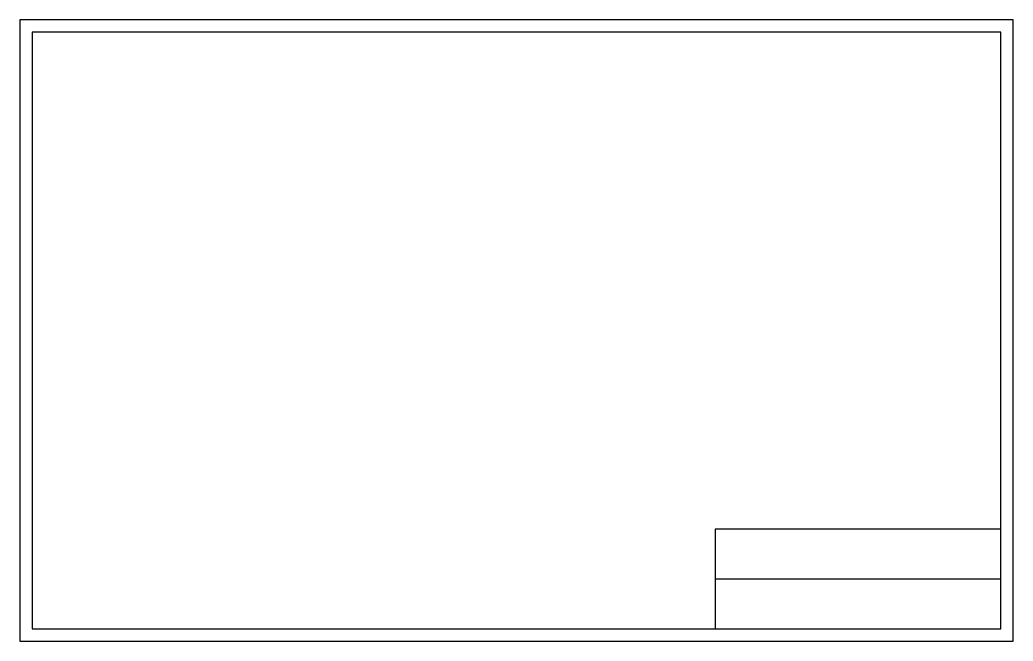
# Paper-space layout 'Layout1' of a CAD drawing. Header units: metres. Extents: x 0 to 800, y 0 to 500.
import ezdxf

# ---------------------------------------------------------------- set-up
doc = ezdxf.new("R2010")
doc.units = ezdxf.units.M

psp = doc.layouts.get("Layout1")

# ---------------------------------------------------------------- linework, layer by layer
for p, q in [((300, 500), (0, 500)), ((0, 500), (0, 0)), ((800, 500), (300, 500)), ((800, 90), (800, 500)), ((800, 0), (800, 90)), ((0, 0), (560, 0)), ((560, 0), (800, 0))]:
    psp.add_line(p, q)
for points in [[(10, 10), (790, 10), (790, 490), (10, 490)], [(560, 10), (790, 10), (790, 90), (560, 90)], [(560, 50), (790, 50), (790, 90), (560, 90)]]:
    psp.add_lwpolyline(points, close=True)

doc.saveas('drawing.dxf')
